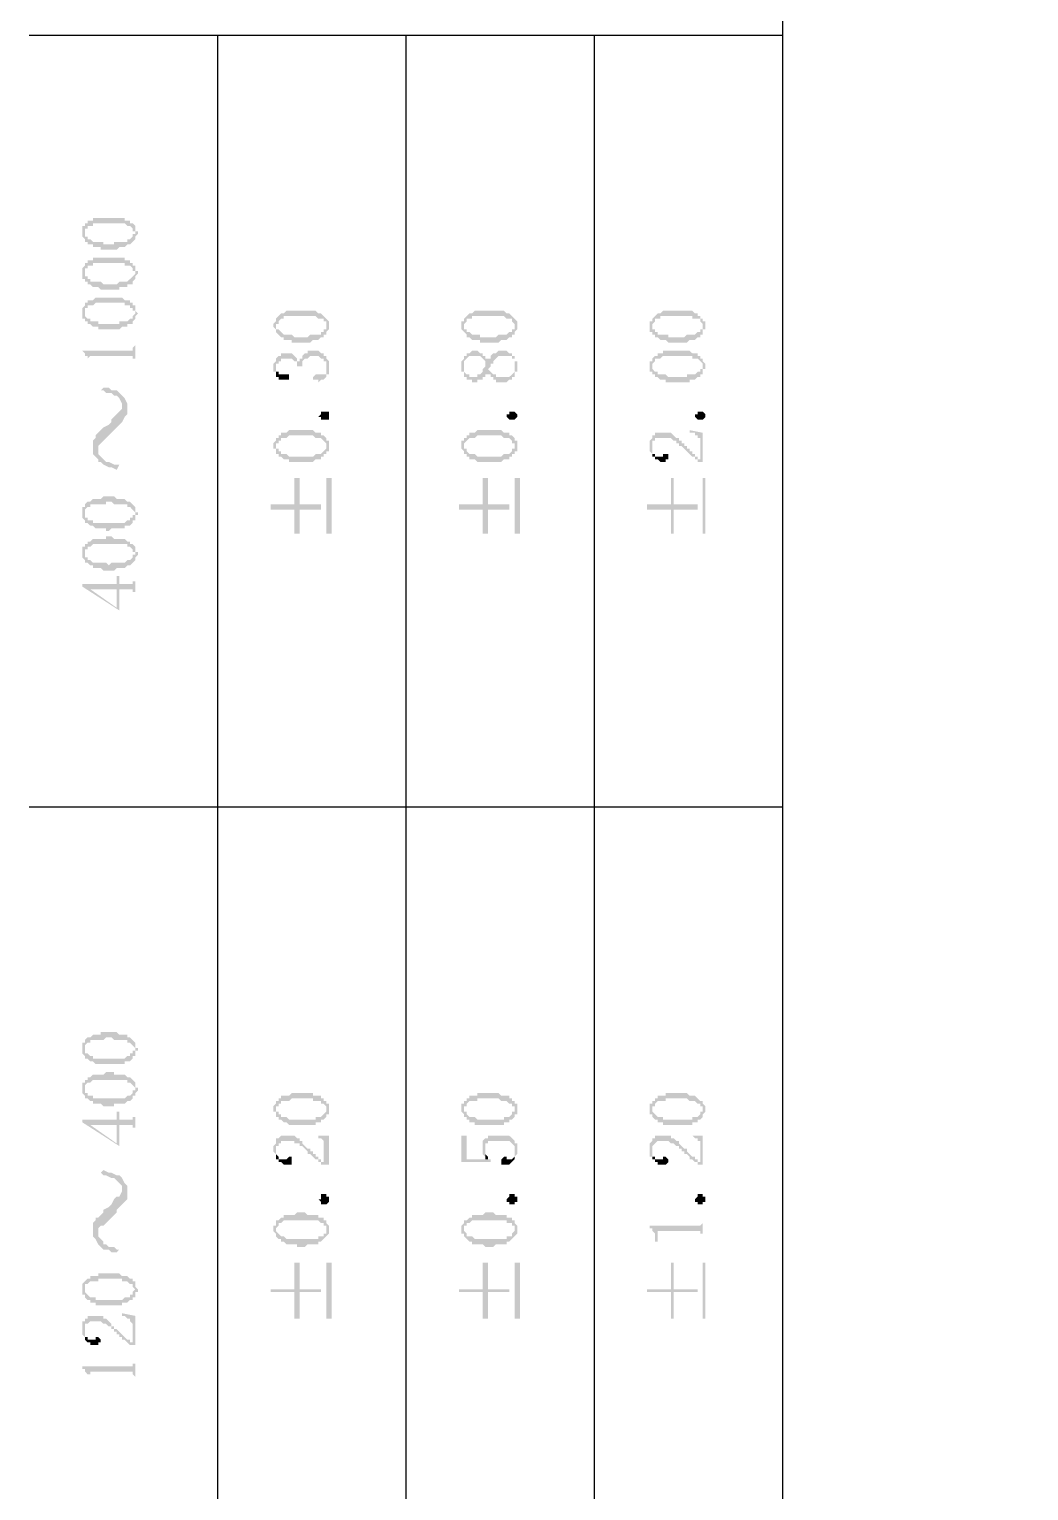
# Model space of a CAD drawing. Header units: millimetres. Extents: x 7018 to 13530, y 4187 to 5692.
# Drawn here: x 11706.36 to 11723.37, y 5045.7 to 5070.58 of the extents above; entities that cross this region are included whole.
import ezdxf

# ---------------------------------------------------------------- set-up
doc = ezdxf.new("R2010")
doc.units = ezdxf.units.MM
doc.layers.add('绘图', color=7, linetype='Continuous')

msp = doc.modelspace()

# ---------------------------------------------------------------- hatches: boundary and pattern name
at = {"transparency": 33554559}
for points in [[(11707.262, 5067.095), (11707.262, 5067.05), (11707.262, 5067.05), (11707.307, 5067.005), (11707.307, 5067.14), (11707.307, 5067.186), (11707.352, 5067.186), (11707.352, 5067.231), (11707.443, 5067.231), (11707.443, 5067.276), (11707.984, 5067.276), (11708.029, 5067.231), (11708.075, 5067.231), (11708.12, 5067.186), (11708.12, 5067.14), (11708.165, 5067.14), (11708.165, 5067.095), (11708.165, 5067.231), (11708.12, 5067.276), (11708.075, 5067.276), (11708.075, 5067.321), (11707.984, 5067.321), (11707.984, 5067.366), (11707.443, 5067.366), (11707.443, 5067.321), (11707.352, 5067.321), (11707.352, 5067.276), (11707.307, 5067.276), (11707.307, 5067.231), (11707.262, 5067.231), (11707.262, 5067.186), (11707.262, 5067.14)], [(11707.307, 5067.005), (11707.307, 5066.96), (11707.352, 5066.96), (11707.352, 5066.915), (11707.443, 5066.915), (11707.443, 5066.87), (11707.578, 5066.87), (11707.578, 5066.824), (11707.849, 5066.824), (11707.894, 5066.87), (11707.984, 5066.87), (11708.029, 5066.915), (11708.075, 5066.915), (11708.12, 5066.96), (11708.12, 5066.96), (11708.165, 5067.005), (11708.165, 5067.05), (11708.165, 5067.05), (11708.21, 5067.095), (11708.21, 5067.14), (11708.165, 5067.14), (11708.165, 5067.186), (11708.165, 5067.231), (11708.165, 5067.095), (11708.12, 5067.095), (11708.12, 5067.05), (11708.12, 5067.05), (11708.075, 5067.005), (11708.029, 5067.005), (11708.029, 5066.96), (11707.804, 5066.96), (11707.804, 5066.915), (11707.623, 5066.915), (11707.623, 5066.96), (11707.443, 5066.96), (11707.398, 5067.005), (11707.352, 5067.005), (11707.352, 5067.05), (11707.307, 5067.05), (11707.307, 5067.095), (11707.307, 5067.095)], [(11707.262, 5066.418), (11707.262, 5066.328), (11707.307, 5066.328), (11707.307, 5066.418), (11707.307, 5066.463), (11707.307, 5066.509), (11707.352, 5066.509), (11707.352, 5066.554), (11707.443, 5066.554), (11707.443, 5066.599), (11707.984, 5066.599), (11707.984, 5066.554), (11708.075, 5066.554), (11708.12, 5066.509), (11708.12, 5066.463), (11708.165, 5066.463), (11708.165, 5066.418), (11708.165, 5066.554), (11708.12, 5066.554), (11708.12, 5066.599), (11708.075, 5066.599), (11708.075, 5066.644), (11707.984, 5066.644), (11707.984, 5066.689), (11707.443, 5066.689), (11707.443, 5066.644), (11707.352, 5066.644), (11707.352, 5066.599), (11707.307, 5066.599), (11707.307, 5066.554), (11707.307, 5066.554), (11707.262, 5066.509), (11707.262, 5066.463), (11707.262, 5066.463)], [(11707.307, 5066.328), (11707.307, 5066.283), (11707.352, 5066.283), (11707.352, 5066.238), (11707.398, 5066.238), (11707.443, 5066.193), (11707.533, 5066.193), (11707.578, 5066.147), (11707.894, 5066.147), (11707.894, 5066.193), (11708.029, 5066.193), (11708.029, 5066.238), (11708.12, 5066.238), (11708.12, 5066.283), (11708.12, 5066.283), (11708.165, 5066.328), (11708.165, 5066.373), (11708.165, 5066.373), (11708.21, 5066.418), (11708.21, 5066.463), (11708.165, 5066.463), (11708.165, 5066.509), (11708.165, 5066.554), (11708.165, 5066.418), (11708.165, 5066.418), (11708.12, 5066.373), (11708.12, 5066.373), (11708.075, 5066.328), (11708.075, 5066.328), (11708.029, 5066.283), (11707.894, 5066.283), (11707.849, 5066.238), (11707.623, 5066.238), (11707.578, 5066.283), (11707.398, 5066.283), (11707.398, 5066.328), (11707.352, 5066.328), (11707.352, 5066.373), (11707.307, 5066.373), (11707.307, 5066.418), (11707.307, 5066.418)], [(11707.262, 5065.741), (11707.262, 5065.696), (11707.262, 5065.651), (11707.307, 5065.651), (11707.307, 5065.606), (11707.307, 5065.741), (11707.307, 5065.786), (11707.307, 5065.832), (11707.352, 5065.832), (11707.352, 5065.877), (11707.443, 5065.877), (11707.488, 5065.922), (11707.984, 5065.922), (11707.984, 5065.877), (11708.075, 5065.877), (11708.075, 5065.832), (11708.12, 5065.832), (11708.12, 5065.786), (11708.165, 5065.786), (11708.165, 5065.741), (11708.165, 5065.877), (11708.12, 5065.877), (11708.12, 5065.922), (11708.075, 5065.922), (11708.075, 5065.967), (11707.984, 5065.967), (11707.939, 5066.012), (11707.488, 5066.012), (11707.443, 5065.967), (11707.352, 5065.967), (11707.352, 5065.922), (11707.307, 5065.922), (11707.307, 5065.877), (11707.307, 5065.877), (11707.262, 5065.832), (11707.262, 5065.786), (11707.262, 5065.786)], [(11707.307, 5065.606), (11707.352, 5065.606), (11707.352, 5065.561), (11707.398, 5065.561), (11707.443, 5065.516), (11707.533, 5065.516), (11707.533, 5065.47), (11707.894, 5065.47), (11707.939, 5065.516), (11708.029, 5065.516), (11708.029, 5065.561), (11708.12, 5065.561), (11708.12, 5065.606), (11708.12, 5065.606), (11708.165, 5065.651), (11708.165, 5065.696), (11708.165, 5065.696), (11708.21, 5065.741), (11708.21, 5065.741), (11708.165, 5065.786), (11708.165, 5065.832), (11708.165, 5065.877), (11708.165, 5065.741), (11708.165, 5065.741), (11708.12, 5065.696), (11708.12, 5065.651), (11708.075, 5065.651), (11708.029, 5065.606), (11707.894, 5065.606), (11707.894, 5065.561), (11707.533, 5065.561), (11707.533, 5065.606), (11707.398, 5065.606), (11707.398, 5065.651), (11707.352, 5065.651), (11707.307, 5065.696), (11707.307, 5065.741), (11707.307, 5065.741)], [(11710.512, 5065.516), (11710.512, 5065.516), (11710.557, 5065.47), (11710.557, 5065.425), (11710.557, 5065.516), (11710.557, 5065.561), (11710.602, 5065.561), (11710.602, 5065.606), (11710.602, 5065.606), (11710.647, 5065.651), (11710.692, 5065.651), (11710.692, 5065.696), (11711.234, 5065.696), (11711.279, 5065.651), (11711.369, 5065.651), (11711.369, 5065.606), (11711.414, 5065.606), (11711.414, 5065.561), (11711.414, 5065.516), (11711.414, 5065.651), (11711.414, 5065.651), (11711.369, 5065.696), (11711.369, 5065.696), (11711.324, 5065.741), (11711.279, 5065.741), (11711.234, 5065.786), (11710.737, 5065.786), (11710.692, 5065.741), (11710.647, 5065.741), (11710.602, 5065.696), (11710.602, 5065.696), (11710.557, 5065.651), (11710.557, 5065.606), (11710.557, 5065.606), (11710.512, 5065.561), (11710.512, 5065.561)], [(11713.716, 5065.516), (11713.716, 5065.47), (11713.761, 5065.425), (11713.761, 5065.516), (11713.761, 5065.561), (11713.761, 5065.561), (11713.806, 5065.606), (11713.806, 5065.651), (11713.897, 5065.651), (11713.897, 5065.696), (11714.438, 5065.696), (11714.483, 5065.651), (11714.574, 5065.651), (11714.574, 5065.606), (11714.574, 5065.606), (11714.619, 5065.561), (11714.619, 5065.516), (11714.619, 5065.651), (11714.619, 5065.651), (11714.574, 5065.696), (11714.574, 5065.696), (11714.528, 5065.741), (11714.483, 5065.741), (11714.438, 5065.786), (11713.942, 5065.786), (11713.897, 5065.741), (11713.851, 5065.741), (11713.806, 5065.696), (11713.806, 5065.696), (11713.761, 5065.651), (11713.761, 5065.606), (11713.716, 5065.606), (11713.716, 5065.561), (11713.716, 5065.561)], [(11716.92, 5065.516), (11716.92, 5065.425), (11716.966, 5065.425), (11716.966, 5065.516), (11716.966, 5065.561), (11716.966, 5065.561), (11717.011, 5065.606), (11717.011, 5065.651), (11717.101, 5065.651), (11717.101, 5065.696), (11717.643, 5065.696), (11717.643, 5065.651), (11717.778, 5065.651), (11717.778, 5065.606), (11717.778, 5065.606), (11717.823, 5065.561), (11717.823, 5065.516), (11717.823, 5065.651), (11717.778, 5065.651), (11717.778, 5065.696), (11717.733, 5065.696), (11717.733, 5065.741), (11717.688, 5065.741), (11717.643, 5065.786), (11717.146, 5065.786), (11717.101, 5065.741), (11717.056, 5065.741), (11717.011, 5065.696), (11717.011, 5065.696), (11716.966, 5065.651), (11716.966, 5065.606), (11716.92, 5065.606), (11716.92, 5065.561), (11716.92, 5065.561)], [(11710.557, 5065.425), (11710.602, 5065.38), (11710.602, 5065.38), (11710.647, 5065.335), (11710.692, 5065.335), (11710.692, 5065.29), (11710.828, 5065.29), (11710.828, 5065.245), (11711.143, 5065.245), (11711.189, 5065.29), (11711.279, 5065.29), (11711.324, 5065.335), (11711.369, 5065.335), (11711.369, 5065.38), (11711.414, 5065.38), (11711.414, 5065.425), (11711.414, 5065.425), (11711.459, 5065.47), (11711.459, 5065.516), (11711.459, 5065.561), (11711.459, 5065.606), (11711.459, 5065.606), (11711.414, 5065.651), (11711.414, 5065.516), (11711.414, 5065.47), (11711.369, 5065.47), (11711.369, 5065.425), (11711.324, 5065.425), (11711.324, 5065.38), (11711.143, 5065.38), (11711.098, 5065.335), (11710.873, 5065.335), (11710.828, 5065.38), (11710.692, 5065.38), (11710.647, 5065.425), (11710.647, 5065.425), (11710.602, 5065.47), (11710.557, 5065.47), (11710.557, 5065.516), (11710.557, 5065.516)], [(11713.761, 5065.425), (11713.806, 5065.38), (11713.806, 5065.335), (11713.851, 5065.335), (11713.897, 5065.29), (11714.032, 5065.29), (11714.032, 5065.245), (11714.348, 5065.245), (11714.393, 5065.29), (11714.483, 5065.29), (11714.528, 5065.335), (11714.574, 5065.335), (11714.574, 5065.38), (11714.619, 5065.38), (11714.619, 5065.425), (11714.619, 5065.425), (11714.664, 5065.47), (11714.664, 5065.516), (11714.664, 5065.561), (11714.664, 5065.606), (11714.664, 5065.606), (11714.619, 5065.651), (11714.619, 5065.516), (11714.619, 5065.47), (11714.574, 5065.47), (11714.574, 5065.425), (11714.528, 5065.425), (11714.483, 5065.38), (11714.348, 5065.38), (11714.303, 5065.335), (11714.032, 5065.335), (11714.032, 5065.38), (11713.897, 5065.38), (11713.851, 5065.425), (11713.806, 5065.425), (11713.806, 5065.47), (11713.761, 5065.47), (11713.761, 5065.516), (11713.761, 5065.516)], [(11716.966, 5065.425), (11716.966, 5065.38), (11717.011, 5065.38), (11717.011, 5065.335), (11717.056, 5065.335), (11717.101, 5065.29), (11717.191, 5065.29), (11717.236, 5065.245), (11717.552, 5065.245), (11717.597, 5065.29), (11717.688, 5065.29), (11717.733, 5065.335), (11717.778, 5065.335), (11717.778, 5065.38), (11717.823, 5065.38), (11717.823, 5065.425), (11717.823, 5065.47), (11717.868, 5065.47), (11717.868, 5065.516), (11717.868, 5065.561), (11717.868, 5065.606), (11717.823, 5065.606), (11717.823, 5065.651), (11717.823, 5065.516), (11717.823, 5065.47), (11717.778, 5065.47), (11717.778, 5065.425), (11717.733, 5065.425), (11717.688, 5065.38), (11717.552, 5065.38), (11717.507, 5065.335), (11717.236, 5065.335), (11717.236, 5065.38), (11717.056, 5065.38), (11717.056, 5065.425), (11717.011, 5065.425), (11717.011, 5065.47), (11716.966, 5065.47), (11716.966, 5065.516), (11716.966, 5065.516)], [(11707.262, 5065.109), (11707.262, 5065.109), (11707.307, 5065.064), (11707.307, 5065.019), (11707.352, 5065.019), (11707.352, 5064.974), (11707.352, 5064.884), (11707.352, 5064.974), (11707.398, 5065.019), (11708.12, 5065.019), (11708.12, 5064.974), (11708.165, 5064.974), (11708.165, 5064.884), (11708.165, 5065.29), (11708.165, 5065.2), (11708.165, 5065.2), (11708.12, 5065.155), (11708.12, 5065.109), (11708.075, 5065.109)], [(11710.512, 5064.839), (11710.512, 5064.748), (11710.557, 5064.748), (11710.557, 5064.703), (11710.557, 5064.839), (11710.557, 5064.884), (11710.602, 5064.884), (11710.602, 5064.929), (11710.647, 5064.929), (11710.647, 5064.974), (11710.828, 5064.974), (11710.873, 5064.929), (11710.918, 5064.929), (11710.918, 5064.884), (11710.918, 5064.839), (11710.963, 5064.839), (11710.963, 5064.748), (11710.963, 5064.839), (11711.008, 5064.839), (11711.008, 5064.884), (11711.008, 5064.929), (11711.008, 5064.929), (11711.053, 5064.974), (11711.098, 5064.974), (11711.143, 5065.019), (11711.279, 5065.019), (11711.324, 5064.974), (11711.369, 5064.974), (11711.369, 5064.929), (11711.414, 5064.929), (11711.414, 5064.884), (11711.414, 5064.794), (11711.414, 5064.974), (11711.414, 5065.019), (11711.369, 5065.019), (11711.369, 5065.064), (11711.324, 5065.064), (11711.279, 5065.109), (11711.098, 5065.109), (11711.098, 5065.064), (11711.053, 5065.064), (11711.008, 5065.019), (11711.008, 5064.974), (11710.963, 5064.974), (11710.963, 5064.884), (11710.963, 5064.929), (11710.918, 5064.929), (11710.918, 5064.974), (11710.918, 5064.974), (11710.873, 5065.019), (11710.873, 5065.019), (11710.828, 5065.064), (11710.647, 5065.064), (11710.647, 5065.019), (11710.602, 5065.019), (11710.557, 5064.974), (11710.557, 5064.929), (11710.557, 5064.929), (11710.512, 5064.884), (11710.512, 5064.884)], [(11713.716, 5064.839), (11713.716, 5064.748), (11713.761, 5064.748), (11713.761, 5064.703), (11713.761, 5064.658), (11713.806, 5064.658), (11713.806, 5064.613), (11713.897, 5064.613), (11713.897, 5064.568), (11713.987, 5064.568), (11713.987, 5064.613), (11714.077, 5064.613), (11714.077, 5064.658), (11714.122, 5064.658), (11714.122, 5064.703), (11714.167, 5064.703), (11714.167, 5064.748), (11714.167, 5064.703), (11714.167, 5064.794), (11714.167, 5064.794), (11714.212, 5064.839), (11714.212, 5064.884), (11714.258, 5064.884), (11714.258, 5064.929), (11714.258, 5064.929), (11714.303, 5064.974), (11714.303, 5064.974), (11714.348, 5065.019), (11714.574, 5065.019), (11714.574, 5064.974), (11714.619, 5064.974), (11714.619, 5064.884), (11714.619, 5064.703), (11714.619, 5064.748), (11714.664, 5064.748), (11714.664, 5064.794), (11714.664, 5064.884), (11714.664, 5064.929), (11714.619, 5064.929), (11714.619, 5064.974), (11714.619, 5065.019), (11714.574, 5065.019), (11714.574, 5065.064), (11714.528, 5065.064), (11714.483, 5065.109), (11714.348, 5065.109), (11714.303, 5065.064), (11714.258, 5065.064), (11714.212, 5065.019), (11714.212, 5064.974), (11714.167, 5064.974), (11714.167, 5064.929), (11714.167, 5064.974), (11714.122, 5064.884), (11714.122, 5064.839), (11714.122, 5064.839), (11714.077, 5064.794), (11714.077, 5064.748), (11714.077, 5064.748), (11714.032, 5064.703), (11713.987, 5064.703), (11713.987, 5064.658), (11713.851, 5064.658), (11713.851, 5064.703), (11713.806, 5064.703), (11713.761, 5064.748), (11713.761, 5064.794), (11713.761, 5064.974), (11713.761, 5064.974), (11713.716, 5064.929), (11713.716, 5064.884), (11713.716, 5064.884)], [(11713.761, 5064.974), (11713.761, 5064.839), (11713.761, 5064.884), (11713.761, 5064.929), (11713.761, 5064.929), (11713.806, 5064.974), (11713.806, 5064.974), (11713.851, 5065.019), (11714.032, 5065.019), (11714.077, 5064.974), (11714.077, 5064.974), (11714.122, 5064.929), (11714.122, 5064.884), (11714.167, 5064.974), (11714.122, 5064.974), (11714.122, 5065.019), (11714.077, 5065.019), (11714.077, 5065.064), (11714.032, 5065.064), (11713.987, 5065.109), (11713.897, 5065.109), (11713.851, 5065.064), (11713.806, 5065.064), (11713.806, 5065.019), (11713.761, 5065.019)], [(11716.92, 5064.839), (11716.92, 5064.794), (11716.92, 5064.748), (11716.966, 5064.748), (11716.966, 5064.703), (11716.966, 5064.839), (11716.966, 5064.884), (11716.966, 5064.884), (11717.011, 5064.929), (11717.011, 5064.974), (11717.101, 5064.974), (11717.146, 5065.019), (11717.643, 5065.019), (11717.643, 5064.974), (11717.733, 5064.974), (11717.778, 5064.929), (11717.778, 5064.929), (11717.823, 5064.884), (11717.823, 5064.839), (11717.823, 5064.974), (11717.778, 5064.974), (11717.778, 5065.019), (11717.733, 5065.019), (11717.733, 5065.064), (11717.643, 5065.064), (11717.597, 5065.109), (11717.146, 5065.109), (11717.146, 5065.064), (11717.056, 5065.064), (11717.056, 5065.019), (11717.011, 5065.019), (11716.966, 5064.974), (11716.966, 5064.929), (11716.92, 5064.929), (11716.92, 5064.884), (11716.92, 5064.884)], [(11710.557, 5064.703), (11710.557, 5064.658), (11710.602, 5064.658), (11710.602, 5064.613), (11710.782, 5064.613), (11710.782, 5064.658), (11710.782, 5064.703), (11710.602, 5064.703), (11710.602, 5064.748), (11710.557, 5064.748), (11710.557, 5064.794), (11710.557, 5064.794)], [(11711.189, 5064.658), (11711.189, 5064.613), (11711.279, 5064.613), (11711.279, 5064.568), (11711.279, 5064.568), (11711.324, 5064.613), (11711.369, 5064.613), (11711.414, 5064.658), (11711.414, 5064.703), (11711.459, 5064.703), (11711.459, 5064.748), (11711.459, 5064.839), (11711.459, 5064.884), (11711.459, 5064.929), (11711.459, 5064.929), (11711.414, 5064.974), (11711.414, 5064.794), (11711.414, 5064.703), (11711.234, 5064.703)], [(11714.167, 5064.703), (11714.212, 5064.703), (11714.212, 5064.658), (11714.258, 5064.658), (11714.258, 5064.613), (11714.303, 5064.613), (11714.303, 5064.568), (11714.483, 5064.568), (11714.528, 5064.613), (11714.574, 5064.613), (11714.574, 5064.658), (11714.619, 5064.658), (11714.619, 5064.703), (11714.619, 5064.839), (11714.619, 5064.748), (11714.619, 5064.748), (11714.574, 5064.703), (11714.574, 5064.703), (11714.528, 5064.658), (11714.303, 5064.658), (11714.303, 5064.703), (11714.258, 5064.703), (11714.212, 5064.748), (11714.212, 5064.748), (11714.167, 5064.794)], [(11716.966, 5064.703), (11717.011, 5064.703), (11717.011, 5064.658), (11717.056, 5064.658), (11717.101, 5064.613), (11717.191, 5064.613), (11717.191, 5064.568), (11717.597, 5064.568), (11717.597, 5064.613), (11717.688, 5064.613), (11717.733, 5064.658), (11717.778, 5064.658), (11717.778, 5064.703), (11717.823, 5064.703), (11717.823, 5064.748), (11717.823, 5064.794), (11717.868, 5064.794), (11717.868, 5064.839), (11717.868, 5064.884), (11717.868, 5064.884), (11717.823, 5064.929), (11717.823, 5064.974), (11717.823, 5064.839), (11717.823, 5064.794), (11717.778, 5064.794), (11717.778, 5064.748), (11717.733, 5064.748), (11717.688, 5064.703), (11717.552, 5064.703), (11717.552, 5064.658), (11717.236, 5064.658), (11717.191, 5064.703), (11717.056, 5064.703), (11717.056, 5064.748), (11717.011, 5064.748), (11716.966, 5064.794), (11716.966, 5064.839), (11716.966, 5064.839)], [(11707.578, 5064.432), (11707.623, 5064.432), (11707.668, 5064.387), (11707.759, 5064.387), (11707.804, 5064.342), (11707.849, 5064.342), (11707.894, 5064.297), (11707.939, 5064.207), (11707.939, 5063.891), (11707.939, 5063.891), (11707.984, 5063.981), (11708.029, 5064.026), (11708.029, 5064.207), (11707.984, 5064.297), (11707.939, 5064.342), (11707.939, 5064.342), (11707.894, 5064.387), (11707.849, 5064.432), (11707.759, 5064.432), (11707.713, 5064.478), (11707.623, 5064.478)], [(11707.443, 5063.44), (11707.443, 5063.349), (11707.488, 5063.304), (11707.533, 5063.259), (11707.533, 5063.44), (11707.533, 5063.485), (11707.578, 5063.53), (11707.623, 5063.575), (11707.668, 5063.62), (11707.713, 5063.665), (11707.759, 5063.71), (11707.804, 5063.755), (11707.849, 5063.801), (11707.849, 5063.801), (11707.894, 5063.846), (11707.939, 5063.891), (11707.939, 5064.162), (11707.939, 5064.117), (11707.894, 5064.071), (11707.849, 5064.026), (11707.804, 5063.981), (11707.759, 5063.936), (11707.759, 5063.891), (11707.713, 5063.846), (11707.623, 5063.801), (11707.623, 5063.801), (11707.578, 5063.755), (11707.533, 5063.71), (11707.488, 5063.665), (11707.488, 5063.62), (11707.443, 5063.575), (11707.443, 5063.53)], [(11711.459, 5063.981), (11711.459, 5063.936), (11711.324, 5063.936), (11711.324, 5063.981), (11711.279, 5063.981), (11711.324, 5064.026), (11711.324, 5064.071), (11711.459, 5064.071), (11711.459, 5064.026), (11711.459, 5063.981)], [(11714.664, 5063.981), (11714.664, 5063.981), (11714.619, 5063.936), (11714.528, 5063.936), (11714.483, 5063.981), (11714.483, 5064.026), (11714.528, 5064.026), (11714.528, 5064.071), (11714.619, 5064.071), (11714.664, 5064.026), (11714.664, 5063.981)], [(11717.868, 5063.981), (11717.868, 5063.981), (11717.823, 5063.936), (11717.733, 5063.936), (11717.688, 5063.981), (11717.688, 5064.026), (11717.733, 5064.026), (11717.733, 5064.071), (11717.823, 5064.071), (11717.868, 5064.026), (11717.868, 5063.981)], [(11710.512, 5063.485), (11710.512, 5063.44), (11710.557, 5063.44), (11710.557, 5063.394), (11710.557, 5063.349), (11710.557, 5063.485), (11710.557, 5063.53), (11710.602, 5063.53), (11710.602, 5063.575), (11710.647, 5063.575), (11710.647, 5063.62), (11710.737, 5063.62), (11710.782, 5063.665), (11711.189, 5063.665), (11711.234, 5063.62), (11711.324, 5063.62), (11711.369, 5063.575), (11711.369, 5063.575), (11711.414, 5063.53), (11711.414, 5063.485), (11711.414, 5063.62), (11711.414, 5063.62), (11711.369, 5063.665), (11711.324, 5063.665), (11711.324, 5063.71), (11711.234, 5063.71), (11711.189, 5063.755), (11710.782, 5063.755), (11710.737, 5063.71), (11710.647, 5063.71), (11710.647, 5063.665), (11710.602, 5063.665), (11710.602, 5063.62), (11710.557, 5063.62), (11710.557, 5063.575), (11710.557, 5063.575), (11710.512, 5063.53), (11710.512, 5063.53)], [(11713.716, 5063.485), (11713.716, 5063.44), (11713.716, 5063.44), (11713.761, 5063.394), (11713.761, 5063.349), (11713.761, 5063.485), (11713.761, 5063.53), (11713.761, 5063.53), (11713.806, 5063.575), (11713.806, 5063.575), (11713.851, 5063.62), (11713.942, 5063.62), (11713.987, 5063.665), (11714.393, 5063.665), (11714.438, 5063.62), (11714.528, 5063.62), (11714.574, 5063.575), (11714.574, 5063.53), (11714.619, 5063.53), (11714.619, 5063.485), (11714.619, 5063.62), (11714.619, 5063.62), (11714.574, 5063.665), (11714.528, 5063.665), (11714.528, 5063.71), (11714.438, 5063.71), (11714.393, 5063.755), (11713.987, 5063.755), (11713.942, 5063.71), (11713.851, 5063.71), (11713.851, 5063.665), (11713.806, 5063.665), (11713.806, 5063.62), (11713.761, 5063.62), (11713.761, 5063.575), (11713.716, 5063.575), (11713.716, 5063.53), (11713.716, 5063.53)], [(11717.597, 5063.755), (11717.597, 5063.71), (11717.688, 5063.71), (11717.688, 5063.665), (11717.733, 5063.665), (11717.733, 5063.62), (11717.778, 5063.62), (11717.778, 5063.214), (11717.823, 5063.214), (11717.823, 5063.71)], [(11710.557, 5063.349), (11710.602, 5063.349), (11710.602, 5063.304), (11710.647, 5063.304), (11710.692, 5063.259), (11710.782, 5063.259), (11710.782, 5063.214), (11711.189, 5063.214), (11711.234, 5063.259), (11711.324, 5063.259), (11711.324, 5063.304), (11711.369, 5063.304), (11711.369, 5063.349), (11711.414, 5063.349), (11711.414, 5063.394), (11711.459, 5063.394), (11711.459, 5063.44), (11711.459, 5063.485), (11711.459, 5063.53), (11711.459, 5063.575), (11711.414, 5063.575), (11711.414, 5063.62), (11711.414, 5063.485), (11711.414, 5063.44), (11711.414, 5063.44), (11711.369, 5063.394), (11711.369, 5063.394), (11711.324, 5063.349), (11711.234, 5063.349), (11711.189, 5063.304), (11710.782, 5063.304), (11710.737, 5063.349), (11710.647, 5063.349), (11710.647, 5063.394), (11710.602, 5063.394), (11710.602, 5063.44), (11710.557, 5063.44), (11710.557, 5063.485), (11710.557, 5063.485)], [(11713.761, 5063.349), (11713.806, 5063.349), (11713.806, 5063.304), (11713.851, 5063.304), (11713.851, 5063.259), (11713.942, 5063.259), (11713.987, 5063.214), (11714.393, 5063.214), (11714.438, 5063.259), (11714.528, 5063.259), (11714.528, 5063.304), (11714.574, 5063.304), (11714.574, 5063.349), (11714.619, 5063.349), (11714.619, 5063.394), (11714.664, 5063.394), (11714.664, 5063.44), (11714.664, 5063.485), (11714.664, 5063.53), (11714.664, 5063.575), (11714.619, 5063.575), (11714.619, 5063.62), (11714.619, 5063.485), (11714.619, 5063.44), (11714.574, 5063.44), (11714.574, 5063.394), (11714.574, 5063.394), (11714.528, 5063.349), (11714.438, 5063.349), (11714.393, 5063.304), (11713.987, 5063.304), (11713.942, 5063.349), (11713.851, 5063.349), (11713.806, 5063.394), (11713.806, 5063.44), (11713.761, 5063.44), (11713.761, 5063.485), (11713.761, 5063.485)], [(11716.92, 5063.485), (11716.92, 5063.44), (11716.92, 5063.394), (11716.92, 5063.394), (11716.966, 5063.349), (11716.966, 5063.485), (11716.966, 5063.575), (11717.011, 5063.575), (11717.011, 5063.62), (11717.281, 5063.62), (11717.327, 5063.575), (11717.372, 5063.575), (11717.372, 5063.53), (11717.417, 5063.53), (11717.417, 5063.485), (11717.462, 5063.485), (11717.507, 5063.44), (11717.507, 5063.44), (11717.552, 5063.394), (11717.552, 5063.394), (11717.597, 5063.349), (11717.597, 5063.349), (11717.643, 5063.304), (11717.688, 5063.304), (11717.688, 5063.259), (11717.733, 5063.259), (11717.733, 5063.214), (11717.778, 5063.214), (11717.778, 5063.259), (11717.733, 5063.259), (11717.733, 5063.304), (11717.688, 5063.304), (11717.688, 5063.349), (11717.643, 5063.349), (11717.643, 5063.394), (11717.597, 5063.394), (11717.597, 5063.44), (11717.552, 5063.44), (11717.552, 5063.485), (11717.507, 5063.485), (11717.507, 5063.53), (11717.462, 5063.53), (11717.462, 5063.575), (11717.417, 5063.575), (11717.417, 5063.62), (11717.372, 5063.62), (11717.327, 5063.665), (11717.327, 5063.665), (11717.281, 5063.71), (11717.011, 5063.71), (11717.011, 5063.665), (11716.966, 5063.665), (11716.966, 5063.62), (11716.966, 5063.62), (11716.92, 5063.575), (11716.92, 5063.53), (11716.92, 5063.53)], [(11707.533, 5063.259), (11707.533, 5063.214), (11707.578, 5063.214), (11707.623, 5063.169), (11707.713, 5063.124), (11707.759, 5063.124), (11707.849, 5063.078), (11707.894, 5063.169), (11707.804, 5063.169), (11707.713, 5063.214), (11707.668, 5063.214), (11707.623, 5063.259), (11707.623, 5063.259), (11707.578, 5063.304), (11707.533, 5063.349), (11707.533, 5063.44)], [(11716.966, 5063.349), (11716.966, 5063.304), (11717.011, 5063.304), (11717.011, 5063.259), (11717.056, 5063.259), (11717.101, 5063.214), (11717.191, 5063.214), (11717.191, 5063.259), (11717.236, 5063.259), (11717.236, 5063.304), (11717.236, 5063.349), (11717.146, 5063.349), (11717.146, 5063.304), (11717.011, 5063.304), (11717.011, 5063.349), (11716.966, 5063.349), (11716.966, 5063.394), (11716.966, 5063.485)], [(11710.467, 5062.492), (11710.467, 5062.401), (11710.873, 5062.401), (11710.873, 5061.995), (11710.963, 5061.995), (11710.963, 5062.401), (11711.324, 5062.401), (11711.324, 5062.492), (11710.963, 5062.492), (11710.963, 5062.943), (11710.873, 5062.943), (11710.873, 5062.492)], [(11711.505, 5061.995), (11711.505, 5062.943), (11711.414, 5062.943), (11711.414, 5061.995)], [(11713.671, 5062.492), (11713.671, 5062.401), (11714.077, 5062.401), (11714.077, 5061.995), (11714.167, 5061.995), (11714.167, 5062.401), (11714.528, 5062.401), (11714.528, 5062.492), (11714.167, 5062.492), (11714.167, 5062.943), (11714.077, 5062.943), (11714.077, 5062.492)], [(11714.709, 5061.995), (11714.709, 5062.943), (11714.619, 5062.943), (11714.619, 5061.995)], [(11716.875, 5062.492), (11716.875, 5062.401), (11717.281, 5062.401), (11717.281, 5061.995), (11717.327, 5061.995), (11717.327, 5062.401), (11717.733, 5062.401), (11717.733, 5062.492), (11717.327, 5062.492), (11717.327, 5062.943), (11717.281, 5062.943), (11717.281, 5062.492)], [(11717.868, 5061.995), (11717.868, 5062.943), (11717.823, 5062.943), (11717.823, 5061.995)], [(11707.262, 5062.356), (11707.262, 5062.311), (11707.262, 5062.266), (11707.262, 5062.266), (11707.307, 5062.221), (11707.307, 5062.356), (11707.307, 5062.401), (11707.307, 5062.401), (11707.352, 5062.447), (11707.398, 5062.447), (11707.398, 5062.492), (11707.668, 5062.492), (11707.668, 5062.537), (11707.759, 5062.537), (11707.804, 5062.492), (11708.029, 5062.492), (11708.029, 5062.447), (11708.075, 5062.447), (11708.12, 5062.401), (11708.12, 5062.401), (11708.165, 5062.356), (11708.165, 5062.447), (11708.12, 5062.492), (11708.12, 5062.492), (11708.075, 5062.537), (11708.029, 5062.537), (11707.984, 5062.582), (11707.849, 5062.582), (11707.804, 5062.627), (11707.623, 5062.627), (11707.578, 5062.582), (11707.443, 5062.582), (11707.398, 5062.537), (11707.352, 5062.537), (11707.307, 5062.492), (11707.307, 5062.447), (11707.262, 5062.447), (11707.262, 5062.401)], [(11707.307, 5062.221), (11707.307, 5062.176), (11707.352, 5062.176), (11707.398, 5062.131), (11707.443, 5062.131), (11707.488, 5062.086), (11707.668, 5062.086), (11707.668, 5062.04), (11707.713, 5062.04), (11707.759, 5062.086), (11707.984, 5062.086), (11707.984, 5062.131), (11708.075, 5062.131), (11708.12, 5062.176), (11708.12, 5062.221), (11708.165, 5062.221), (11708.165, 5062.266), (11708.165, 5062.311), (11708.21, 5062.311), (11708.21, 5062.356), (11708.165, 5062.356), (11708.165, 5062.401), (11708.165, 5062.447), (11708.165, 5062.311), (11708.12, 5062.311), (11708.12, 5062.266), (11708.075, 5062.266), (11708.075, 5062.221), (11708.029, 5062.221), (11707.984, 5062.176), (11707.443, 5062.176), (11707.443, 5062.221), (11707.352, 5062.221), (11707.352, 5062.266), (11707.307, 5062.266), (11707.307, 5062.311), (11707.307, 5062.356)], [(11707.262, 5061.679), (11707.262, 5061.634), (11707.262, 5061.589), (11707.262, 5061.589), (11707.307, 5061.544), (11707.307, 5061.679), (11707.307, 5061.725), (11707.352, 5061.725), (11707.352, 5061.77), (11707.398, 5061.77), (11707.443, 5061.815), (11708.029, 5061.815), (11708.029, 5061.77), (11708.075, 5061.77), (11708.12, 5061.725), (11708.12, 5061.679), (11708.165, 5061.679), (11708.165, 5061.77), (11708.12, 5061.815), (11708.075, 5061.815), (11708.075, 5061.86), (11708.029, 5061.86), (11707.984, 5061.905), (11707.804, 5061.905), (11707.759, 5061.95), (11707.668, 5061.95), (11707.668, 5061.905), (11707.443, 5061.905), (11707.398, 5061.86), (11707.352, 5061.86), (11707.352, 5061.815), (11707.307, 5061.815), (11707.307, 5061.77), (11707.262, 5061.77), (11707.262, 5061.725)], [(11707.307, 5061.544), (11707.307, 5061.499), (11707.352, 5061.499), (11707.398, 5061.454), (11707.443, 5061.454), (11707.443, 5061.409), (11707.578, 5061.409), (11707.623, 5061.363), (11707.804, 5061.363), (11707.849, 5061.409), (11707.984, 5061.409), (11708.029, 5061.454), (11708.075, 5061.454), (11708.12, 5061.499), (11708.12, 5061.499), (11708.165, 5061.544), (11708.165, 5061.589), (11708.165, 5061.589), (11708.21, 5061.634), (11708.21, 5061.679), (11708.165, 5061.679), (11708.165, 5061.725), (11708.165, 5061.77), (11708.165, 5061.634), (11708.12, 5061.634), (11708.12, 5061.589), (11708.12, 5061.589), (11708.075, 5061.544), (11708.029, 5061.544), (11707.984, 5061.499), (11707.759, 5061.499), (11707.713, 5061.454), (11707.713, 5061.454), (11707.668, 5061.499), (11707.443, 5061.499), (11707.398, 5061.544), (11707.352, 5061.544), (11707.352, 5061.589), (11707.307, 5061.589), (11707.307, 5061.634), (11707.307, 5061.679)], [(11707.262, 5061.138), (11707.262, 5061.093), (11707.894, 5060.686), (11707.894, 5061.048), (11708.12, 5061.048), (11708.12, 5061.002), (11708.165, 5061.002), (11708.165, 5060.912), (11708.165, 5061.273), (11708.165, 5061.183), (11708.12, 5061.183), (11708.12, 5061.138), (11707.894, 5061.138), (11707.894, 5061.273), (11707.849, 5061.273), (11707.849, 5060.732), (11707.398, 5061.048), (11707.398, 5061.048)], [(11707.262, 5061.138), (11707.398, 5061.048), (11707.849, 5061.048), (11707.849, 5060.732), (11707.849, 5061.138)], [(11707.262, 5053.24), (11707.262, 5053.195), (11707.262, 5053.149), (11707.262, 5053.149), (11707.307, 5053.104), (11707.307, 5053.24), (11707.307, 5053.285), (11707.307, 5053.285), (11707.352, 5053.33), (11707.398, 5053.33), (11707.398, 5053.375), (11707.623, 5053.375), (11707.668, 5053.42), (11707.759, 5053.42), (11707.804, 5053.375), (11708.029, 5053.375), (11708.029, 5053.33), (11708.075, 5053.33), (11708.12, 5053.285), (11708.12, 5053.285), (11708.165, 5053.24), (11708.165, 5053.33), (11708.12, 5053.375), (11708.12, 5053.375), (11708.075, 5053.42), (11708.029, 5053.42), (11708.029, 5053.465), (11707.894, 5053.465), (11707.849, 5053.51), (11707.578, 5053.51), (11707.578, 5053.465), (11707.443, 5053.465), (11707.398, 5053.42), (11707.352, 5053.42), (11707.307, 5053.375), (11707.307, 5053.33), (11707.262, 5053.33), (11707.262, 5053.285)], [(11707.307, 5053.104), (11707.307, 5053.059), (11707.352, 5053.059), (11707.398, 5053.014), (11707.443, 5053.014), (11707.488, 5052.969), (11707.984, 5052.969), (11707.984, 5053.014), (11708.075, 5053.014), (11708.12, 5053.059), (11708.12, 5053.104), (11708.165, 5053.104), (11708.165, 5053.149), (11708.165, 5053.195), (11708.21, 5053.195), (11708.21, 5053.24), (11708.165, 5053.24), (11708.165, 5053.285), (11708.165, 5053.33), (11708.165, 5053.195), (11708.12, 5053.195), (11708.12, 5053.149), (11708.075, 5053.149), (11708.075, 5053.104), (11708.029, 5053.104), (11707.984, 5053.059), (11707.443, 5053.059), (11707.443, 5053.104), (11707.398, 5053.104), (11707.352, 5053.149), (11707.307, 5053.149), (11707.307, 5053.195), (11707.307, 5053.24)], [(11707.262, 5052.563), (11707.262, 5052.518), (11707.262, 5052.472), (11707.262, 5052.472), (11707.307, 5052.427), (11707.307, 5052.563), (11707.307, 5052.608), (11707.307, 5052.608), (11707.352, 5052.653), (11707.398, 5052.653), (11707.443, 5052.698), (11708.029, 5052.698), (11708.029, 5052.653), (11708.075, 5052.653), (11708.12, 5052.608), (11708.12, 5052.608), (11708.165, 5052.563), (11708.165, 5052.653), (11708.12, 5052.698), (11708.12, 5052.698), (11708.075, 5052.743), (11708.029, 5052.743), (11707.984, 5052.788), (11707.804, 5052.788), (11707.804, 5052.833), (11707.668, 5052.833), (11707.623, 5052.788), (11707.443, 5052.788), (11707.398, 5052.743), (11707.352, 5052.743), (11707.352, 5052.698), (11707.307, 5052.698), (11707.307, 5052.653), (11707.262, 5052.653), (11707.262, 5052.608)], [(11707.307, 5052.427), (11707.307, 5052.382), (11707.352, 5052.382), (11707.398, 5052.337), (11707.443, 5052.337), (11707.443, 5052.292), (11707.578, 5052.292), (11707.623, 5052.247), (11707.804, 5052.247), (11707.804, 5052.292), (11707.984, 5052.292), (11708.029, 5052.337), (11708.075, 5052.337), (11708.12, 5052.382), (11708.12, 5052.427), (11708.165, 5052.427), (11708.165, 5052.472), (11708.165, 5052.472), (11708.21, 5052.518), (11708.21, 5052.563), (11708.165, 5052.563), (11708.165, 5052.608), (11708.165, 5052.653), (11708.165, 5052.518), (11708.12, 5052.518), (11708.12, 5052.472), (11708.12, 5052.472), (11708.075, 5052.427), (11708.029, 5052.427), (11707.984, 5052.382), (11707.443, 5052.382), (11707.443, 5052.427), (11707.352, 5052.427), (11707.352, 5052.472), (11707.307, 5052.472), (11707.307, 5052.518), (11707.307, 5052.563)], [(11710.512, 5052.202), (11710.512, 5052.156), (11710.557, 5052.156), (11710.557, 5052.111), (11710.557, 5052.066), (11710.557, 5052.202), (11710.557, 5052.247), (11710.602, 5052.247), (11710.602, 5052.292), (11710.647, 5052.292), (11710.647, 5052.337), (11710.782, 5052.337), (11710.828, 5052.382), (11711.189, 5052.382), (11711.189, 5052.337), (11711.324, 5052.337), (11711.324, 5052.292), (11711.369, 5052.292), (11711.414, 5052.247), (11711.414, 5052.202), (11711.414, 5052.337), (11711.369, 5052.337), (11711.369, 5052.382), (11711.324, 5052.382), (11711.324, 5052.427), (11711.189, 5052.427), (11711.189, 5052.472), (11710.828, 5052.472), (11710.782, 5052.427), (11710.647, 5052.427), (11710.647, 5052.382), (11710.602, 5052.382), (11710.602, 5052.337), (11710.557, 5052.337), (11710.557, 5052.292), (11710.557, 5052.292), (11710.512, 5052.247)], [(11710.557, 5052.066), (11710.602, 5052.066), (11710.602, 5052.021), (11710.647, 5052.021), (11710.692, 5051.976), (11710.737, 5051.976), (11710.782, 5051.931), (11711.234, 5051.931), (11711.234, 5051.976), (11711.324, 5051.976), (11711.324, 5052.021), (11711.369, 5052.021), (11711.414, 5052.066), (11711.414, 5052.111), (11711.459, 5052.111), (11711.459, 5052.156), (11711.459, 5052.202), (11711.459, 5052.247), (11711.459, 5052.292), (11711.414, 5052.292), (11711.414, 5052.337), (11711.414, 5052.156), (11711.414, 5052.156), (11711.369, 5052.111), (11711.369, 5052.111), (11711.324, 5052.066), (11711.234, 5052.066), (11711.234, 5052.021), (11710.782, 5052.021), (11710.737, 5052.066), (11710.647, 5052.066), (11710.647, 5052.111), (11710.602, 5052.111), (11710.602, 5052.156), (11710.557, 5052.156), (11710.557, 5052.202)], [(11713.716, 5052.202), (11713.716, 5052.156), (11713.716, 5052.156), (11713.761, 5052.111), (11713.761, 5052.066), (11713.761, 5052.202), (11713.761, 5052.247), (11713.806, 5052.247), (11713.806, 5052.292), (11713.806, 5052.292), (11713.851, 5052.337), (11713.987, 5052.337), (11713.987, 5052.382), (11714.348, 5052.382), (11714.393, 5052.337), (11714.483, 5052.337), (11714.528, 5052.292), (11714.574, 5052.292), (11714.574, 5052.247), (11714.619, 5052.247), (11714.619, 5052.202), (11714.619, 5052.337), (11714.574, 5052.337), (11714.574, 5052.382), (11714.528, 5052.382), (11714.528, 5052.427), (11714.393, 5052.427), (11714.348, 5052.472), (11713.987, 5052.472), (11713.987, 5052.427), (11713.851, 5052.427), (11713.851, 5052.382), (11713.806, 5052.382), (11713.806, 5052.337), (11713.761, 5052.337), (11713.761, 5052.292), (11713.716, 5052.292)], [(11713.761, 5052.066), (11713.806, 5052.066), (11713.806, 5052.021), (11713.851, 5052.021), (11713.851, 5051.976), (11713.942, 5051.976), (11713.942, 5051.931), (11714.438, 5051.931), (11714.438, 5051.976), (11714.528, 5051.976), (11714.528, 5052.021), (11714.574, 5052.021), (11714.619, 5052.066), (11714.619, 5052.111), (11714.664, 5052.111), (11714.664, 5052.156), (11714.664, 5052.202), (11714.664, 5052.247), (11714.664, 5052.292), (11714.619, 5052.292), (11714.619, 5052.337), (11714.619, 5052.156), (11714.574, 5052.156), (11714.574, 5052.111), (11714.574, 5052.111), (11714.528, 5052.066), (11714.438, 5052.066), (11714.438, 5052.021), (11713.987, 5052.021), (11713.942, 5052.066), (11713.851, 5052.066), (11713.806, 5052.111), (11713.806, 5052.156), (11713.761, 5052.156), (11713.761, 5052.202)], [(11716.92, 5052.202), (11716.92, 5052.156), (11716.92, 5052.111), (11716.966, 5052.111), (11716.966, 5052.066), (11716.966, 5052.202), (11716.966, 5052.247), (11717.011, 5052.247), (11717.011, 5052.292), (11717.011, 5052.292), (11717.056, 5052.337), (11717.191, 5052.337), (11717.191, 5052.382), (11717.552, 5052.382), (11717.597, 5052.337), (11717.688, 5052.337), (11717.733, 5052.292), (11717.778, 5052.292), (11717.778, 5052.247), (11717.823, 5052.247), (11717.823, 5052.202), (11717.823, 5052.337), (11717.778, 5052.337), (11717.733, 5052.382), (11717.733, 5052.382), (11717.688, 5052.427), (11717.597, 5052.427), (11717.552, 5052.472), (11717.191, 5052.472), (11717.191, 5052.427), (11717.056, 5052.427), (11717.056, 5052.382), (11717.011, 5052.382), (11717.011, 5052.337), (11716.966, 5052.337), (11716.966, 5052.292), (11716.92, 5052.292)], [(11716.966, 5052.066), (11716.966, 5052.066), (11717.011, 5052.021), (11717.056, 5052.021), (11717.056, 5051.976), (11717.146, 5051.976), (11717.146, 5051.931), (11717.643, 5051.931), (11717.643, 5051.976), (11717.733, 5051.976), (11717.733, 5052.021), (11717.778, 5052.021), (11717.823, 5052.066), (11717.823, 5052.111), (11717.823, 5052.111), (11717.868, 5052.156), (11717.868, 5052.202), (11717.868, 5052.247), (11717.868, 5052.247), (11717.823, 5052.292), (11717.823, 5052.337), (11717.823, 5052.156), (11717.778, 5052.156), (11717.778, 5052.111), (11717.778, 5052.111), (11717.733, 5052.066), (11717.643, 5052.066), (11717.643, 5052.021), (11717.146, 5052.021), (11717.146, 5052.066), (11717.056, 5052.066), (11717.011, 5052.111), (11717.011, 5052.111), (11716.966, 5052.156), (11716.966, 5052.202)], [(11707.262, 5052.021), (11707.262, 5051.976), (11707.894, 5051.57), (11707.894, 5051.931), (11708.12, 5051.931), (11708.12, 5051.886), (11708.165, 5051.886), (11708.165, 5051.795), (11708.165, 5052.156), (11708.165, 5052.066), (11708.12, 5052.066), (11708.12, 5052.021), (11707.894, 5052.021), (11707.894, 5052.156), (11707.849, 5052.156), (11707.849, 5051.615), (11707.398, 5051.931), (11707.398, 5051.931)], [(11707.262, 5052.021), (11707.398, 5051.931), (11707.849, 5051.931), (11707.849, 5051.615), (11707.849, 5052.021)], [(11710.512, 5051.525), (11710.512, 5051.48), (11710.512, 5051.48), (11710.557, 5051.434), (11710.557, 5051.389), (11710.557, 5051.525), (11710.557, 5051.57), (11710.602, 5051.57), (11710.602, 5051.615), (11710.647, 5051.615), (11710.647, 5051.66), (11710.873, 5051.66), (11710.873, 5051.615), (11710.963, 5051.615), (11710.963, 5051.57), (11711.008, 5051.57), (11711.053, 5051.525), (11711.053, 5051.525), (11711.098, 5051.48), (11711.098, 5051.434), (11711.143, 5051.434), (11711.189, 5051.389), (11711.189, 5051.389), (11711.234, 5051.344), (11711.279, 5051.344), (11711.279, 5051.299), (11711.324, 5051.299), (11711.324, 5051.254), (11711.369, 5051.254), (11711.369, 5051.299), (11711.324, 5051.299), (11711.324, 5051.344), (11711.279, 5051.344), (11711.279, 5051.389), (11711.234, 5051.389), (11711.234, 5051.434), (11711.189, 5051.434), (11711.189, 5051.48), (11711.143, 5051.48), (11711.143, 5051.525), (11711.098, 5051.525), (11711.053, 5051.57), (11711.053, 5051.57), (11711.008, 5051.615), (11711.008, 5051.66), (11710.963, 5051.66), (11710.963, 5051.705), (11710.918, 5051.705), (11710.873, 5051.75), (11710.647, 5051.75), (11710.602, 5051.705), (11710.557, 5051.705), (11710.557, 5051.66), (11710.557, 5051.615), (11710.557, 5051.615), (11710.512, 5051.57)], [(11711.234, 5051.75), (11711.279, 5051.75), (11711.279, 5051.705), (11711.324, 5051.705), (11711.369, 5051.66), (11711.369, 5051.254), (11711.459, 5051.254), (11711.459, 5051.75)], [(11713.716, 5051.75), (11713.716, 5051.299), (11714.212, 5051.299), (11714.212, 5051.344), (11713.806, 5051.344), (11713.806, 5051.75)], [(11714.077, 5051.525), (11714.077, 5051.48), (11714.077, 5051.434), (11714.077, 5051.434), (11714.122, 5051.389), (11714.122, 5051.525), (11714.122, 5051.57), (11714.122, 5051.615), (11714.167, 5051.615), (11714.167, 5051.66), (11714.528, 5051.66), (11714.574, 5051.615), (11714.574, 5051.615), (11714.619, 5051.57), (11714.619, 5051.389), (11714.619, 5051.389), (11714.664, 5051.434), (11714.664, 5051.48), (11714.664, 5051.57), (11714.664, 5051.615), (11714.619, 5051.615), (11714.619, 5051.66), (11714.619, 5051.66), (11714.574, 5051.705), (11714.574, 5051.705), (11714.528, 5051.75), (11714.167, 5051.75), (11714.167, 5051.705), (11714.122, 5051.705), (11714.077, 5051.66), (11714.077, 5051.615), (11714.077, 5051.57)], [(11716.92, 5051.525), (11716.92, 5051.48), (11716.92, 5051.389), (11716.966, 5051.389), (11716.966, 5051.525), (11716.966, 5051.57), (11716.966, 5051.57), (11717.011, 5051.615), (11717.011, 5051.615), (11717.056, 5051.66), (11717.236, 5051.66), (11717.281, 5051.615), (11717.327, 5051.615), (11717.372, 5051.57), (11717.417, 5051.57), (11717.417, 5051.525), (11717.462, 5051.525), (11717.462, 5051.48), (11717.507, 5051.48), (11717.507, 5051.434), (11717.552, 5051.434), (11717.597, 5051.389), (11717.597, 5051.344), (11717.643, 5051.344), (11717.688, 5051.299), (11717.733, 5051.299), (11717.733, 5051.254), (11717.778, 5051.254), (11717.778, 5051.299), (11717.733, 5051.299), (11717.733, 5051.344), (11717.688, 5051.344), (11717.688, 5051.389), (11717.643, 5051.389), (11717.597, 5051.434), (11717.597, 5051.434), (11717.552, 5051.48), (11717.552, 5051.525), (11717.507, 5051.525), (11717.462, 5051.57), (11717.462, 5051.57), (11717.417, 5051.615), (11717.417, 5051.66), (11717.372, 5051.66), (11717.327, 5051.705), (11717.281, 5051.705), (11717.281, 5051.75), (11717.011, 5051.75), (11717.011, 5051.705), (11716.966, 5051.705), (11716.966, 5051.66), (11716.966, 5051.66), (11716.92, 5051.615)], [(11717.597, 5051.75), (11717.643, 5051.75), (11717.688, 5051.705), (11717.733, 5051.705), (11717.733, 5051.66), (11717.778, 5051.66), (11717.778, 5051.254), (11717.823, 5051.254), (11717.823, 5051.75)], [(11710.557, 5051.389), (11710.557, 5051.344), (11710.602, 5051.344), (11710.602, 5051.299), (11710.647, 5051.299), (11710.692, 5051.254), (11710.828, 5051.254), (11710.828, 5051.344), (11710.828, 5051.389), (11710.782, 5051.389), (11710.737, 5051.344), (11710.602, 5051.344), (11710.602, 5051.389), (11710.602, 5051.389), (11710.557, 5051.434), (11710.557, 5051.48), (11710.557, 5051.48)], [(11714.122, 5051.389), (11714.122, 5051.344), (11714.167, 5051.344), (11714.167, 5051.389), (11714.167, 5051.389), (11714.122, 5051.434), (11714.122, 5051.48), (11714.122, 5051.525)], [(11714.393, 5051.299), (11714.393, 5051.254), (11714.528, 5051.254), (11714.574, 5051.299), (11714.574, 5051.299), (11714.619, 5051.344), (11714.619, 5051.48), (11714.619, 5051.434), (11714.619, 5051.389), (11714.619, 5051.389), (11714.574, 5051.344), (11714.483, 5051.344), (11714.483, 5051.389), (11714.438, 5051.389), (11714.393, 5051.344), (11714.393, 5051.344)], [(11716.966, 5051.389), (11716.966, 5051.344), (11717.011, 5051.344), (11717.011, 5051.299), (11717.056, 5051.299), (11717.056, 5051.254), (11717.191, 5051.254), (11717.236, 5051.299), (11717.236, 5051.344), (11717.236, 5051.344), (11717.191, 5051.389), (11717.146, 5051.389), (11717.146, 5051.344), (11717.011, 5051.344), (11717.011, 5051.389), (11716.966, 5051.389), (11716.966, 5051.434), (11716.966, 5051.48), (11716.966, 5051.48)], [(11707.578, 5051.118), (11707.623, 5051.073), (11707.668, 5051.073), (11707.759, 5051.028), (11707.804, 5051.028), (11707.849, 5050.983), (11707.849, 5050.983), (11707.894, 5050.938), (11707.939, 5050.893), (11707.939, 5050.577), (11707.939, 5050.577), (11707.984, 5050.622), (11708.029, 5050.667), (11708.029, 5050.893), (11707.984, 5050.938), (11707.939, 5051.028), (11707.939, 5051.028), (11707.894, 5051.073), (11707.849, 5051.073), (11707.759, 5051.118), (11707.713, 5051.118), (11707.623, 5051.164)], [(11707.443, 5050.126), (11707.443, 5050.035), (11707.488, 5049.99), (11707.533, 5049.9), (11707.533, 5050.08), (11707.533, 5050.171), (11707.578, 5050.216), (11707.623, 5050.216), (11707.668, 5050.261), (11707.713, 5050.306), (11707.759, 5050.351), (11707.804, 5050.396), (11707.849, 5050.441), (11707.849, 5050.487), (11707.894, 5050.532), (11707.939, 5050.577), (11707.939, 5050.848), (11707.939, 5050.803), (11707.894, 5050.712), (11707.849, 5050.712), (11707.804, 5050.667), (11707.759, 5050.577), (11707.759, 5050.577), (11707.713, 5050.532), (11707.623, 5050.487), (11707.623, 5050.441), (11707.578, 5050.396), (11707.533, 5050.351), (11707.488, 5050.351), (11707.488, 5050.306), (11707.443, 5050.261), (11707.443, 5050.171)], [(11711.459, 5050.667), (11711.459, 5050.622), (11711.459, 5050.622), (11711.414, 5050.577), (11711.324, 5050.577), (11711.324, 5050.622), (11711.324, 5050.622), (11711.279, 5050.667), (11711.324, 5050.667), (11711.324, 5050.712), (11711.324, 5050.757), (11711.414, 5050.757), (11711.414, 5050.712), (11711.459, 5050.712), (11711.459, 5050.667)], [(11714.664, 5050.667), (11714.664, 5050.622), (11714.619, 5050.622), (11714.619, 5050.577), (11714.528, 5050.577), (11714.528, 5050.622), (11714.483, 5050.622), (11714.483, 5050.667), (11714.483, 5050.667), (11714.528, 5050.712), (11714.528, 5050.757), (11714.619, 5050.757), (11714.619, 5050.712), (11714.664, 5050.712), (11714.664, 5050.667)], [(11717.868, 5050.667), (11717.868, 5050.622), (11717.823, 5050.622), (11717.823, 5050.577), (11717.733, 5050.577), (11717.733, 5050.622), (11717.688, 5050.622), (11717.688, 5050.667), (11717.688, 5050.667), (11717.733, 5050.712), (11717.733, 5050.757), (11717.823, 5050.757), (11717.823, 5050.712), (11717.868, 5050.712), (11717.868, 5050.667)], [(11710.512, 5050.171), (11710.512, 5050.126), (11710.512, 5050.126), (11710.557, 5050.08), (11710.557, 5050.035), (11710.557, 5050.171), (11710.557, 5050.171), (11710.602, 5050.216), (11710.602, 5050.261), (11710.647, 5050.261), (11710.692, 5050.306), (11711.279, 5050.306), (11711.324, 5050.261), (11711.369, 5050.261), (11711.369, 5050.216), (11711.414, 5050.216), (11711.414, 5050.171), (11711.414, 5050.306), (11711.369, 5050.306), (11711.369, 5050.351), (11711.279, 5050.351), (11711.279, 5050.396), (11711.098, 5050.396), (11711.053, 5050.441), (11710.918, 5050.441), (11710.873, 5050.396), (11710.692, 5050.396), (11710.692, 5050.351), (11710.647, 5050.351), (11710.602, 5050.306), (11710.557, 5050.306), (11710.557, 5050.261), (11710.557, 5050.216), (11710.512, 5050.216)], [(11713.716, 5050.171), (11713.716, 5050.126), (11713.716, 5050.08), (11713.761, 5050.08), (11713.761, 5050.035), (11713.761, 5050.171), (11713.761, 5050.216), (11713.806, 5050.216), (11713.806, 5050.261), (11713.851, 5050.261), (11713.897, 5050.306), (11714.483, 5050.306), (11714.483, 5050.261), (11714.574, 5050.261), (11714.574, 5050.216), (11714.619, 5050.216), (11714.619, 5050.171), (11714.619, 5050.306), (11714.574, 5050.306), (11714.574, 5050.351), (11714.483, 5050.351), (11714.483, 5050.396), (11714.303, 5050.396), (11714.258, 5050.441), (11714.122, 5050.441), (11714.077, 5050.396), (11713.897, 5050.396), (11713.897, 5050.351), (11713.851, 5050.351), (11713.806, 5050.306), (11713.761, 5050.306), (11713.761, 5050.261), (11713.761, 5050.261), (11713.716, 5050.216)], [(11716.92, 5050.216), (11716.92, 5050.171), (11716.966, 5050.171), (11716.966, 5050.126), (11716.966, 5050.126), (11717.011, 5050.08), (11717.011, 5049.945), (11717.056, 5049.945), (11717.056, 5050.08), (11717.056, 5050.126), (11717.778, 5050.126), (11717.778, 5050.08), (11717.823, 5050.08), (11717.823, 5049.945), (11717.823, 5050.351), (11717.823, 5050.261), (11717.823, 5050.261), (11717.778, 5050.216), (11717.733, 5050.216)], [(11707.533, 5049.9), (11707.533, 5049.9), (11707.578, 5049.855), (11707.623, 5049.81), (11707.713, 5049.81), (11707.759, 5049.764), (11707.849, 5049.764), (11707.894, 5049.81), (11707.849, 5049.81), (11707.804, 5049.855), (11707.713, 5049.855), (11707.668, 5049.9), (11707.623, 5049.9), (11707.623, 5049.945), (11707.578, 5049.99), (11707.533, 5050.035), (11707.533, 5050.08)], [(11710.557, 5050.035), (11710.602, 5049.99), (11710.647, 5049.99), (11710.647, 5049.945), (11710.692, 5049.945), (11710.737, 5049.9), (11710.918, 5049.9), (11710.918, 5049.855), (11711.053, 5049.855), (11711.098, 5049.9), (11711.279, 5049.9), (11711.279, 5049.945), (11711.324, 5049.945), (11711.369, 5049.99), (11711.369, 5049.99), (11711.414, 5050.035), (11711.414, 5050.035), (11711.459, 5050.08), (11711.459, 5050.171), (11711.459, 5050.216), (11711.459, 5050.216), (11711.414, 5050.261), (11711.414, 5050.126), (11711.414, 5050.08), (11711.369, 5050.08), (11711.369, 5050.035), (11711.279, 5050.035), (11711.279, 5049.99), (11710.737, 5049.99), (11710.692, 5050.035), (11710.647, 5050.035), (11710.602, 5050.08), (11710.602, 5050.08), (11710.557, 5050.126), (11710.557, 5050.171)], [(11713.761, 5050.035), (11713.806, 5049.99), (11713.806, 5049.99), (11713.851, 5049.945), (11713.897, 5049.945), (11713.897, 5049.9), (11714.077, 5049.9), (11714.122, 5049.855), (11714.258, 5049.855), (11714.303, 5049.9), (11714.483, 5049.9), (11714.483, 5049.945), (11714.528, 5049.945), (11714.574, 5049.99), (11714.574, 5049.99), (11714.619, 5050.035), (11714.619, 5050.035), (11714.664, 5050.08), (11714.664, 5050.171), (11714.664, 5050.216), (11714.664, 5050.216), (11714.619, 5050.261), (11714.619, 5050.126), (11714.619, 5050.126), (11714.574, 5050.08), (11714.574, 5050.035), (11714.483, 5050.035), (11714.483, 5049.99), (11713.942, 5049.99), (11713.897, 5050.035), (11713.806, 5050.035), (11713.806, 5050.08), (11713.806, 5050.08), (11713.761, 5050.126), (11713.761, 5050.171)], [(11710.467, 5049.133), (11710.467, 5049.088), (11710.873, 5049.088), (11710.873, 5048.636), (11710.963, 5048.636), (11710.963, 5049.088), (11711.324, 5049.088), (11711.324, 5049.133), (11710.963, 5049.133), (11710.963, 5049.584), (11710.873, 5049.584), (11710.873, 5049.133)], [(11711.505, 5048.636), (11711.505, 5049.584), (11711.414, 5049.584), (11711.414, 5048.636)], [(11713.671, 5049.133), (11713.671, 5049.088), (11714.077, 5049.088), (11714.077, 5048.636), (11714.167, 5048.636), (11714.167, 5049.088), (11714.528, 5049.088), (11714.528, 5049.133), (11714.167, 5049.133), (11714.167, 5049.584), (11714.077, 5049.584), (11714.077, 5049.133)], [(11714.709, 5048.636), (11714.709, 5049.584), (11714.619, 5049.584), (11714.619, 5048.636)], [(11716.875, 5049.133), (11716.875, 5049.088), (11717.281, 5049.088), (11717.281, 5048.636), (11717.327, 5048.636), (11717.327, 5049.088), (11717.733, 5049.088), (11717.733, 5049.133), (11717.327, 5049.133), (11717.327, 5049.584), (11717.281, 5049.584), (11717.281, 5049.133)], [(11717.868, 5048.636), (11717.868, 5049.584), (11717.823, 5049.584), (11717.823, 5048.636)], [(11707.262, 5049.133), (11707.262, 5049.088), (11707.262, 5049.042), (11707.307, 5049.042), (11707.307, 5048.997), (11707.307, 5049.133), (11707.307, 5049.178), (11707.307, 5049.223), (11707.352, 5049.223), (11707.398, 5049.268), (11707.533, 5049.268), (11707.533, 5049.313), (11707.939, 5049.313), (11707.939, 5049.268), (11708.029, 5049.268), (11708.075, 5049.223), (11708.12, 5049.223), (11708.12, 5049.178), (11708.12, 5049.178), (11708.165, 5049.133), (11708.165, 5049.268), (11708.12, 5049.268), (11708.12, 5049.313), (11708.075, 5049.313), (11708.029, 5049.358), (11707.939, 5049.358), (11707.894, 5049.403), (11707.533, 5049.403), (11707.533, 5049.358), (11707.398, 5049.358), (11707.398, 5049.313), (11707.352, 5049.313), (11707.307, 5049.268), (11707.307, 5049.268), (11707.262, 5049.223), (11707.262, 5049.178), (11707.262, 5049.178)], [(11707.307, 5048.997), (11707.307, 5048.997), (11707.352, 5048.952), (11707.398, 5048.952), (11707.398, 5048.907), (11707.488, 5048.907), (11707.488, 5048.862), (11707.939, 5048.862), (11707.939, 5048.907), (11708.029, 5048.907), (11708.075, 5048.952), (11708.12, 5048.952), (11708.12, 5048.997), (11708.165, 5048.997), (11708.165, 5049.042), (11708.165, 5049.088), (11708.21, 5049.088), (11708.21, 5049.133), (11708.21, 5049.133), (11708.165, 5049.178), (11708.165, 5049.223), (11708.165, 5049.268), (11708.165, 5049.133), (11708.165, 5049.133), (11708.12, 5049.088), (11708.12, 5049.042), (11708.075, 5049.042), (11708.075, 5048.997), (11707.984, 5048.997), (11707.939, 5048.952), (11707.488, 5048.952), (11707.488, 5048.997), (11707.398, 5048.997), (11707.352, 5049.042), (11707.352, 5049.042), (11707.307, 5049.088), (11707.307, 5049.133)], [(11707.262, 5048.456), (11707.262, 5048.411), (11707.262, 5048.365), (11707.262, 5048.365), (11707.307, 5048.32), (11707.307, 5048.456), (11707.307, 5048.501), (11707.307, 5048.546), (11707.352, 5048.546), (11707.398, 5048.591), (11707.578, 5048.591), (11707.623, 5048.546), (11707.668, 5048.546), (11707.713, 5048.501), (11707.759, 5048.501), (11707.759, 5048.456), (11707.804, 5048.456), (11707.804, 5048.411), (11707.849, 5048.411), (11707.849, 5048.365), (11707.894, 5048.365), (11707.894, 5048.32), (11707.939, 5048.32), (11707.939, 5048.275), (11707.984, 5048.275), (11708.029, 5048.23), (11708.029, 5048.23), (11708.075, 5048.185), (11708.12, 5048.185), (11708.12, 5048.23), (11708.075, 5048.23), (11708.075, 5048.275), (11708.029, 5048.275), (11707.984, 5048.32), (11707.984, 5048.32), (11707.939, 5048.365), (11707.939, 5048.365), (11707.894, 5048.411), (11707.894, 5048.411), (11707.849, 5048.456), (11707.804, 5048.456), (11707.804, 5048.501), (11707.759, 5048.501), (11707.759, 5048.546), (11707.713, 5048.591), (11707.713, 5048.591), (11707.668, 5048.636), (11707.623, 5048.636), (11707.623, 5048.681), (11707.352, 5048.681), (11707.352, 5048.636), (11707.307, 5048.636), (11707.307, 5048.591), (11707.262, 5048.591), (11707.262, 5048.546)], [(11707.939, 5048.726), (11707.939, 5048.681), (11707.984, 5048.681), (11708.029, 5048.636), (11708.075, 5048.636), (11708.075, 5048.591), (11708.075, 5048.591), (11708.12, 5048.546), (11708.12, 5048.185), (11708.165, 5048.185), (11708.165, 5048.681)], [(11707.307, 5048.32), (11707.307, 5048.275), (11707.307, 5048.275), (11707.352, 5048.23), (11707.398, 5048.23), (11707.398, 5048.185), (11707.533, 5048.185), (11707.533, 5048.23), (11707.578, 5048.23), (11707.578, 5048.275), (11707.578, 5048.275), (11707.533, 5048.32), (11707.488, 5048.32), (11707.488, 5048.275), (11707.352, 5048.275), (11707.352, 5048.32), (11707.307, 5048.32), (11707.307, 5048.365), (11707.307, 5048.411), (11707.307, 5048.411)], [(11707.262, 5047.824), (11707.262, 5047.779), (11707.307, 5047.779), (11707.307, 5047.734), (11707.307, 5047.734), (11707.352, 5047.688), (11707.352, 5047.643), (11707.352, 5047.598), (11707.352, 5047.688), (11707.398, 5047.688), (11707.398, 5047.734), (11708.12, 5047.734), (11708.12, 5047.688), (11708.12, 5047.688), (11708.165, 5047.643), (11708.165, 5047.598), (11708.165, 5047.959), (11708.165, 5047.869), (11708.12, 5047.869), (11708.12, 5047.824), (11708.075, 5047.824)]]:
    msp.add_hatch(color=256, dxfattribs=at).paths.add_polyline_path(points)

# ---------------------------------------------------------------- linework, layer by layer
for points in [[(11719.177, 5242.873), (11719.177, 4956.132)], [(11706.359, 5070.48), (11719.177, 5070.48)], [(11709.564, 5070.48), (11709.564, 4977.463)], [(11712.768, 5070.48), (11712.768, 4977.463)], [(11715.973, 5070.48), (11715.973, 4977.463)], [(11706.359, 5057.347), (11719.177, 5057.347)]]:
    msp.add_lwpolyline(points)
at = {"layer": '绘图', "lineweight": 13, "ltscale": 0.2}
for centre, radius, start, end in [((11323.851, 4624.639), 437.429, 88.5439, 88.5439), ((11323.871, 4624.747), 434.829, 88.05782, 88.05782), ((11345.593, 4624.747), 434.829, 88.05782, 88.05782)]:
    msp.add_arc(centre, radius, start, end, dxfattribs=at)

doc.saveas('drawing.dxf')
